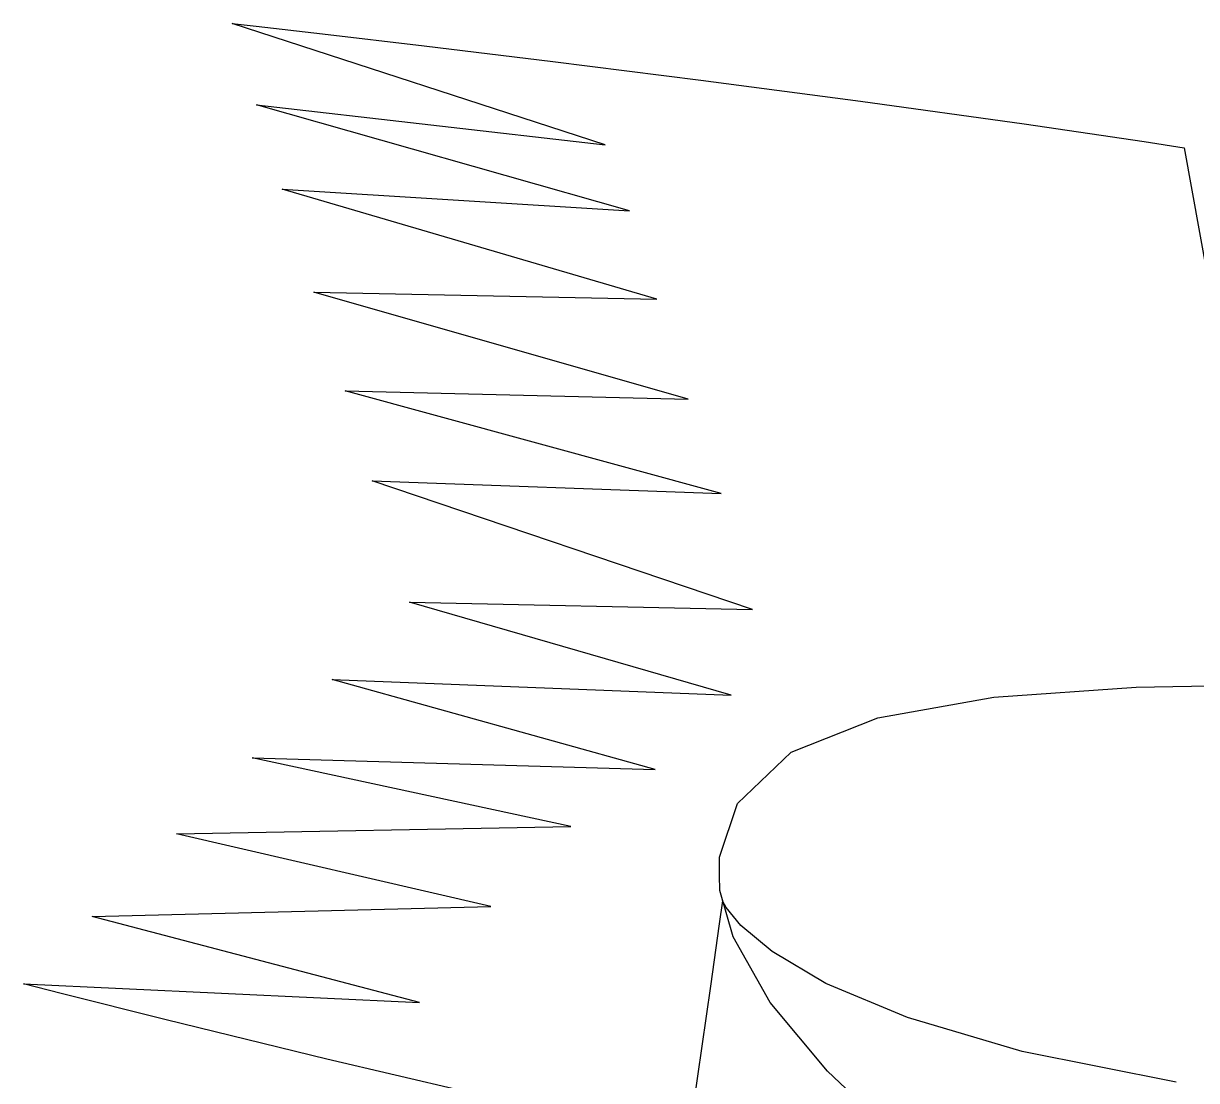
# Model space of a CAD drawing. Extents: x 71 to 283, y 22 to 328.
# Drawn here: x 74.54 to 103.49, y 54.16 to 80.26 of the extents above; entities that cross this region are included whole.
import ezdxf

# ---------------------------------------------------------------- set-up
doc = ezdxf.new("R2010")
doc.units = 0
doc.header["$MEASUREMENT"] = 0

msp = doc.modelspace()

# ---------------------------------------------------------------- linework, layer by layer
at = {"color": 32}
for points in [[(87.0878, 53.5079), (82.0289, 54.6901), (78.0616, 55.6578), (75.4697, 56.3107), (74.5423, 56.5506), (74.5423, 56.5506), (84.3139, 56.0917), (76.236, 58.2083), (86.0778, 58.4549), (78.3167, 60.2548), (88.054, 60.4312), (80.1867, 62.1249), (90.1347, 61.8423), (82.1612, 64.0652), (92.0048, 63.6764), (84.0673, 65.9694), (92.534, 65.7931), (83.1494, 68.9681), (91.7582, 68.6513), (82.4798, 71.1909), (90.9465, 70.9785), (81.704, 73.6244), (90.1707, 73.448), (80.9265, 76.164), (89.4994, 75.6348), (80.2929, 78.2465), (88.9, 77.2583), (79.6918, 80.2569), (79.6918, 80.2569), (79.6918, 80.2569), (80.2816, 80.191), (81.9245, 80.0019), (84.4282, 79.7059), (87.6032, 79.3186), (91.2566, 78.8568), (95.1989, 78.3375), (99.2396, 77.7766), (102.201, 77.3409), (103.188, 77.1881), (103.753, 74.0473)], [(102.985, 54.1196), (99.1884, 54.8763), (96.3553, 55.7142), (94.3462, 56.5602), (93.0219, 57.343), (92.2472, 57.9921), (91.882, 58.4345), (91.7924, 58.5971), (91.7924, 58.5971), (91.7924, 58.5971), (91.7113, 58.0263), (91.4947, 56.4942), (91.1779, 54.2657), (90.7948, 51.6117)]]:
    msp.add_lwpolyline(points, dxfattribs=at)
at = {"color": 44}
msp.add_lwpolyline([(96.2215, 52.6591), (94.3875, 54.3927), (92.9707, 56.0846), (92.0542, 57.7053), (91.725, 58.849), (91.7222, 59.2307), (91.7222, 59.2307), (91.7166, 59.6731), (92.1632, 61.003), (93.4903, 62.2709), (95.6236, 63.1169), (98.4857, 63.6242), (102, 63.8722), (106.088, 63.9452)], dxfattribs=at)

doc.saveas('drawing.dxf')
